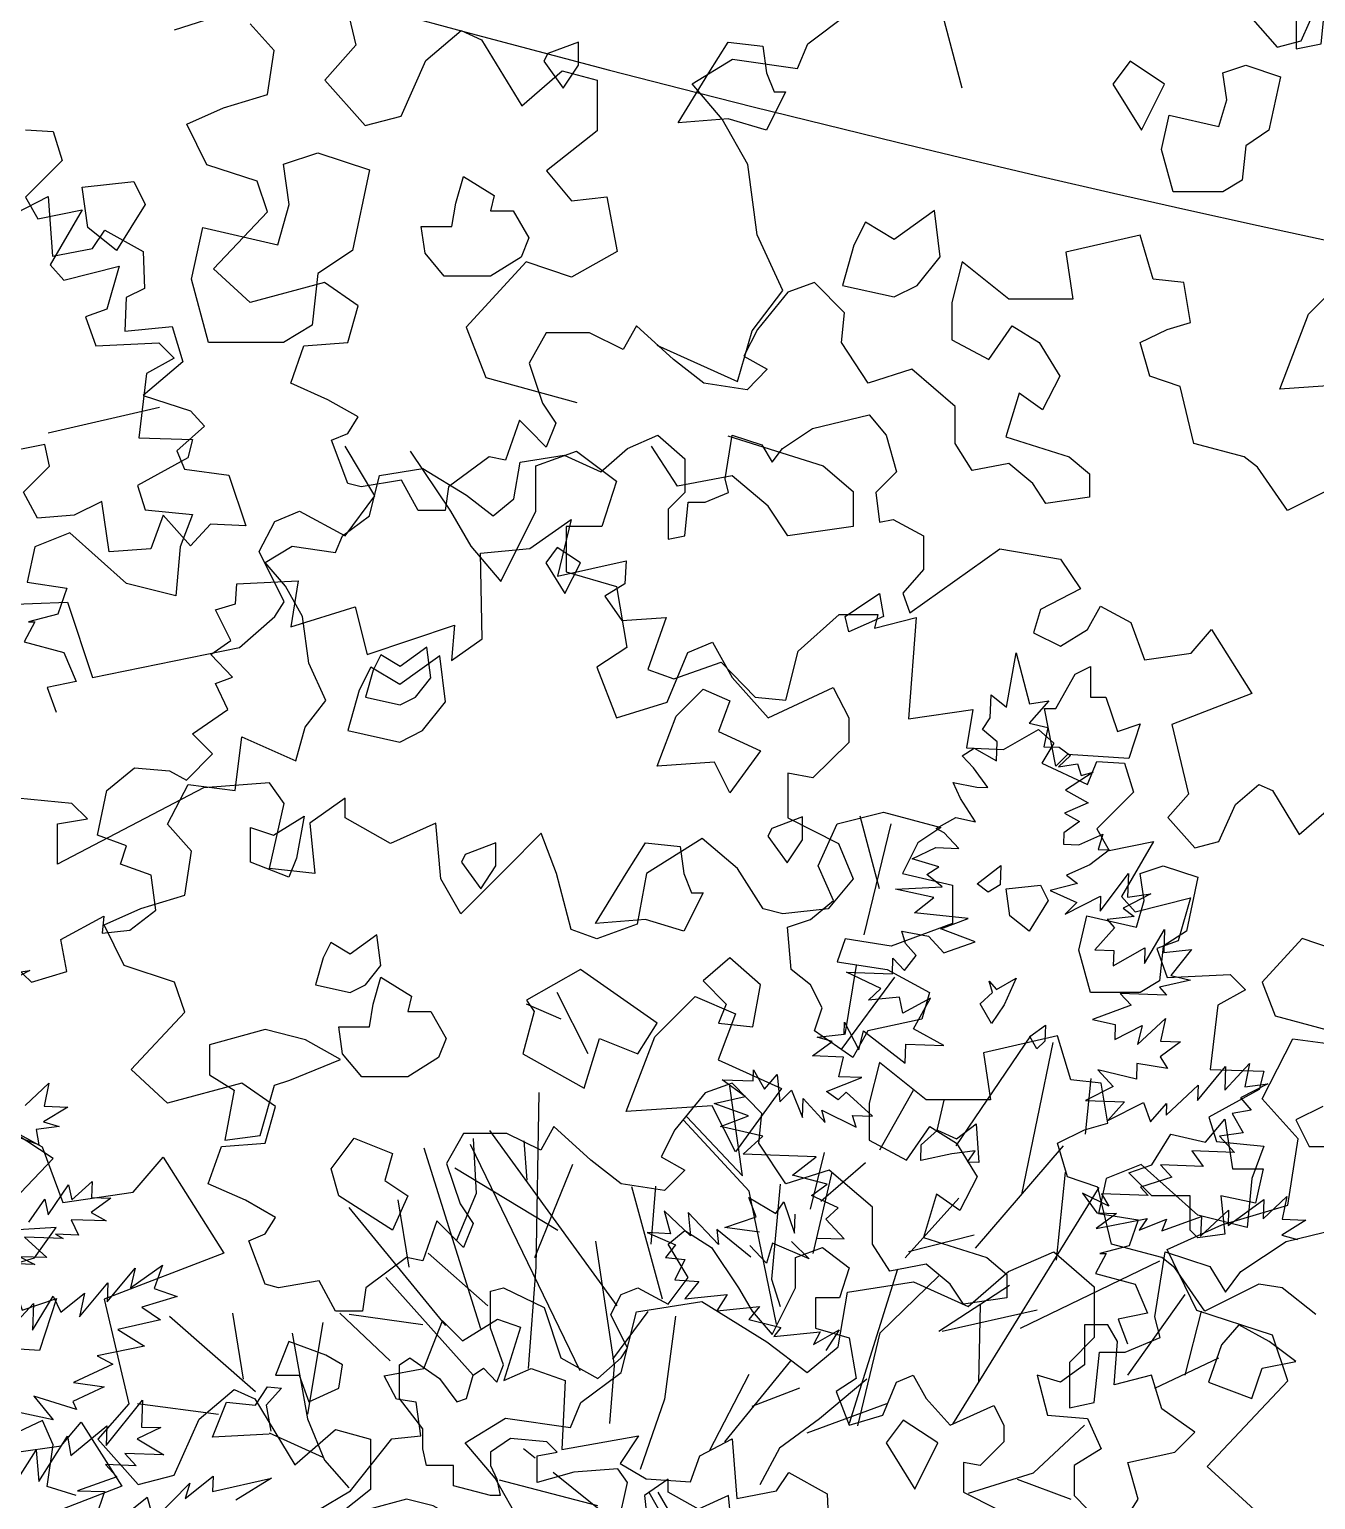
# Model space of a CAD drawing. Header units: inches. Extents: x -11 to 128, y 7 to 56.
# Drawn here: x 63.0562 to 63.4535, y 22.5156 to 22.9699 of the extents above; entities that cross this region are included whole.
import ezdxf

# ---------------------------------------------------------------- set-up
doc = ezdxf.new("R2010")
doc.units = ezdxf.units.IN
doc.header["$MEASUREMENT"] = 0
doc.layers.add('CAY', color=94, linetype='Continuous')
doc.layers.add('CAY-3', color=61, linetype='Continuous')
picture_1 = doc.add_image_def('image1.jpg', size_in_pixel=(1680, 1093))

# ---------------------------------------------------------------- blocks, each defined once
blk = doc.blocks.new('A$C76451831')
at = {"layer": 'CAY'}
for p, q in [((2471.8, 2031.9), (2478.5, 2069.3)), ((2478.5, 2069.3), (2487.7, 2034.1)), ((2460.6, 2024.6), (2461.2, 2040.4)), ((2461.2, 2040.4), (2471.8, 2031.9)), ((2500.9, 2036.3), (2487.3, 2020.9)), ((2487.7, 2034.1), (2500.9, 2036.3)), ((2455.4, 2016.6), (2460.6, 2024.6)), ((2465.5, 2008.1), (2455.4, 2016.6)), ((2487.3, 2020.9), (2500.3, 2017.8)), ((2500.3, 2017.8), (2497.6, 2004.7)), ((2465, 1995), (2465.5, 2008.1)), ((2497.6, 2004.7), (2508, 2004.3)), ((2508, 2004.3), (2515.9, 1998.6)), ((2441.2, 1998.5), (2449.5, 2003.7)), ((2449, 1990.1), (2441.2, 1998.5)), ((2449.5, 2003.7), (2465, 1995)), ((2515.9, 1998.6), (2507.5, 1990.8)), ((2459, 1976.6), (2449, 1990.1)), ((2507.5, 1990.8), (2520.7, 1993)), ((2531.4, 1987.2), (2512.4, 1974.7)), ((2520.7, 1993), (2523.1, 1984.8)), ((2523.1, 1984.8), (2531.4, 1987.2)), ((2435.1, 1980.1), (2451.3, 1976.8)), ((2440.1, 1969.1), (2435.1, 1980.1)), ((2451.3, 1976.8), (2459, 1976.6)), ((2512.4, 1974.7), (2527.9, 1966)), ((2450.4, 1952.9), (2440.1, 1969.1)), ((2527.9, 1966), (2511.8, 1958.9)), ((2423.5, 1948.4), (2437, 1956)), ((2437, 1956), (2450.4, 1952.9)), ((2511.8, 1958.9), (2522, 1953.1)), ((2428.9, 1945.4), (2423.5, 1948.4)), ((2438.9, 1934.7), (2428.9, 1945.4)), ((2511.3, 1945.3), (2511.1, 1937.6)), ((2522, 1953.1), (2511.3, 1945.3)), ((2521.5, 1937.2), (2538.1, 1944.4)), ((2538.1, 1944.4), (2535, 1934)), ((2407, 1927.6), (2423.1, 1935.2)), ((2423.1, 1935.2), (2438.9, 1934.7)), ((2511.1, 1937.6), (2521.5, 1937.2)), ((2542.7, 1933.8), (2529.2, 1923.4)), ((2535, 1934), (2542.7, 1933.8)), ((2425.3, 1922), (2407, 1927.6)), ((2529.2, 1923.4), (2513.1, 1916.2)), ((2417, 1916.8), (2425.3, 1922)), ((2427.6, 1908.3), (2417, 1916.8)), ((2513.1, 1916.2), (2520.6, 1910.5)), ((2536.2, 1891.4), (2555.7, 1917.4)), ((2555.7, 1917.4), (2555.1, 1901.1)), ((2395.4, 1906.7), (2427.6, 1908.3)), ((2421.9, 1900.8), (2395.4, 1906.7)), ((2520.6, 1910.5), (2501.8, 1905.7)), ((2501.8, 1905.7), (2520.1, 1897.4)), ((2571.1, 1903.3), (2552.1, 1893.5)), ((2555.1, 1901.1), (2571.1, 1903.3)), ((2408.4, 1890.4), (2421.9, 1900.8)), ((2512.1, 1889.5), (2536.6, 1901.8)), ((2520.1, 1897.4), (2512.1, 1889.5)), ((2536.6, 1901.8), (2536.2, 1891.4)), ((2552.1, 1893.5), (2559.6, 1887.8)), ((2445.4, 1886.4), (2408.4, 1890.4)), ((2426.6, 1879.3), (2445.4, 1886.4)), ((2559.6, 1887.8), (2541, 1885.8)), ((2541, 1885.8), (2546.2, 1880.1)), ((2402.2, 1869.3), (2399.8, 1877.6)), ((2399.8, 1877.6), (2418.2, 1874.2)), ((2418.2, 1874.2), (2428.7, 1862.9)), ((2450.3, 1870.4), (2426.6, 1879.3)), ((2546.2, 1880.1), (2532.6, 1864.8)), ((2566.7, 1855.4), (2580.6, 1878.9)), ((2580.6, 1878.9), (2580.1, 1863.1)), ((2409.6, 1860.9), (2402.2, 1869.3)), ((2428.7, 1862.9), (2450.3, 1870.4)), ((2532.6, 1864.8), (2545.7, 1864.3)), ((2545.3, 1853.9), (2567, 1866.3)), ((2545.7, 1864.3), (2545.3, 1853.9)), ((2567, 1866.3), (2566.7, 1855.4)), ((2580.1, 1863.1), (2599.2, 1865.2)), ((2599.2, 1865.2), (2585, 1847.1)), ((2393.3, 1848.3), (2393.7, 1859.2)), ((2393.7, 1859.2), (2401.6, 1850.7)), ((2401.6, 1850.7), (2409.6, 1860.9)), ((2361.6, 1849.4), (2393.3, 1848.3)), ((2385.3, 1838.2), (2361.6, 1849.4)), ((2598.4, 1843.9), (2577, 1839.2)), ((2585, 1847.1), (2598.4, 1843.9)), ((2376.8, 1830.3), (2385.3, 1838.2)), ((2398.2, 1832.3), (2376.8, 1830.3)), ((2400.5, 1821.3), (2398.2, 1832.3)), ((2581.8, 1833.6), (2550.1, 1834.7)), ((2550.1, 1834.7), (2557.5, 1826.7)), ((2577, 1839.2), (2581.8, 1833.6)), ((2419.5, 1831.5), (2400.5, 1821.3)), ((2407.9, 1810.6), (2419.5, 1831.5)), ((2557.5, 1826.7), (2530.9, 1816.8)), ((2360.1, 1806.9), (2360.4, 1815)), ((2360.4, 1815), (2370.2, 1796.1)), ((2530.9, 1816.8), (2546.6, 1813.5)), ((2546.6, 1813.5), (2546.3, 1803.1)), ((2546.3, 1803.1), (2565.2, 1812.8)), ((2562, 1799.8), (2581.2, 1817.7)), ((2565.2, 1812.8), (2562, 1799.8)), ((2581.2, 1817.7), (2577.9, 1802)), ((2338.3, 1791.8), (2351.8, 1801.7)), ((2341.5, 1804.8), (2360.1, 1806.9)), ((2351.8, 1801.7), (2341.5, 1804.8)), ((2370.2, 1796.1), (2373.4, 1809.1)), ((2373.4, 1809.1), (2402, 1786.8)), ((2428.8, 1799), (2407.9, 1810.6)), ((2591.5, 1801.5), (2577.6, 1791.1)), ((2577.9, 1802), (2591.5, 1801.5)), ((2359.6, 1791), (2338.3, 1791.8)), ((2402, 1786.8), (2402.5, 1799.9)), ((2402.5, 1799.9), (2428.8, 1799)), ((2297.4, 1774.6), (2297.7, 1782.3)), ((2297.7, 1782.3), (2305.3, 1768.9)), ((2356.4, 1777.5), (2359.6, 1791)), ((2561.2, 1775.8), (2534.7, 1782.2)), ((2534.7, 1782.2), (2545.1, 1770.9)), ((2561.5, 1786.7), (2561.2, 1775.8)), ((2582.7, 1783.2), (2561.5, 1786.7)), ((2577.6, 1791.1), (2582.7, 1783.2)), ((2603.3, 1761.2), (2622.6, 1784.5)), ((2622.1, 1768.2), (2639, 1786.7)), ((2622.6, 1784.5), (2622.1, 1768.2)), ((2639, 1786.7), (2635.8, 1770.5)), ((2292, 1763.9), (2276.1, 1775.3)), ((2276.1, 1775.3), (2297.4, 1774.6)), ((2305.3, 1768.9), (2313.9, 1779)), ((2313.9, 1779), (2315.9, 1760.3)), ((2347.9, 1767.4), (2372.2, 1777)), ((2372.2, 1777), (2356.4, 1777.5)), ((2581.6, 1751.1), (2603.6, 1771.6)), ((2603.6, 1771.6), (2603.3, 1761.2)), ((2651.7, 1772.6), (2632.8, 1762.9)), ((2635.8, 1770.5), (2651.7, 1772.6)), ((2270.6, 1759.2), (2292, 1763.9)), ((2315.9, 1760.3), (2323.9, 1768.2)), ((2323.9, 1768.2), (2331.4, 1749.4)), ((2331.4, 1749.4), (2331.9, 1762.5)), ((2331.9, 1762.5), (2347.1, 1746.1)), ((2355.9, 1761.7), (2347.9, 1767.4)), ((2361.5, 1766.9), (2355.9, 1761.7)), ((2379.5, 1750.4), (2361.5, 1766.9)), ((2545.1, 1770.9), (2526.2, 1761.2)), ((2526.2, 1761.2), (2552.9, 1760.2)), ((2632.8, 1762.9), (2640.2, 1754.5)), ((2294.3, 1750.7), (2270.6, 1759.2)), ((2347.1, 1746.1), (2344.7, 1754.4)), ((2344.7, 1754.4), (2368.3, 1742.7)), ((2365.9, 1750.9), (2379.5, 1750.4)), ((2368.3, 1742.7), (2365.9, 1750.9)), ((2552.9, 1760.2), (2541.6, 1747.5)), ((2541.6, 1747.5), (2566, 1759.8)), ((2566, 1759.8), (2571, 1746.5)), ((2571, 1746.5), (2581.9, 1759.2)), ((2581.9, 1759.2), (2581.6, 1751.1)), ((2640.2, 1754.5), (2627, 1752.2)), ((2627, 1752.2), (2634.6, 1738.8)), ((1777.1, 1746.4), (1808.3, 1729.3)), ((2275, 1743.2), (2294.3, 1750.7)), ((2304.2, 1736.7), (2275, 1743.2)), ((2290.6, 1724.1), (2304.2, 1736.7)), ((2634.6, 1738.8), (2618.3, 1736.6)), ((2618.3, 1736.6), (2628.7, 1725.4)), ((1808.3, 1729.3), (1822.5, 1690.9)), ((1870.8, 1698), (1891.4, 1722.2)), ((1891.4, 1722.2), (1933.3, 1656.1)), ((2340.9, 1722.3), (2290.6, 1724.1)), ((2324.6, 1709.7), (2340.9, 1722.3)), ((2628.7, 1725.4), (2599.3, 1726.4)), ((2599.3, 1726.4), (2607.1, 1715.7)), ((2577.7, 1716.8), (2585.5, 1708.3)), ((2607.1, 1715.7), (2577.7, 1716.8)), ((2348.4, 1703.5), (2324.6, 1709.7)), ((2337.7, 1695.7), (2348.4, 1703.5)), ((2585.5, 1708.3), (2564, 1701.4)), ((2564, 1701.4), (2569.2, 1695.7)), ((1822.5, 1690.9), (1870.8, 1698)), ((2294.6, 1694.5), (2313.2, 1683.4)), ((2299.6, 1681.1), (2294.6, 1694.5)), ((2313.2, 1683.4), (2318.5, 1691.4)), ((2318.5, 1691.4), (2325.9, 1669.8)), ((2356, 1687.3), (2337.7, 1695.7)), ((2524, 1697.3), (2533.9, 1683.8)), ((2542.3, 1688.5), (2524, 1697.3)), ((2569.2, 1695.7), (2537.1, 1696.9)), ((2537.1, 1696.9), (2542.3, 1688.5)), ((2624.3, 1675.2), (2648.9, 1693)), ((2648.4, 1679.8), (2664.8, 1695.1)), ((2648.9, 1693), (2648.4, 1679.8)), ((2664.8, 1695.1), (2661.6, 1679.4)), ((2236.3, 1685.2), (2240.6, 1669.3)), ((2254.4, 1667.9), (2236.3, 1685.2)), ((2252.8, 1684.1), (2254.4, 1667.9)), ((2273.6, 1662), (2252.8, 1684.1)), ((2278, 1673.7), (2299.6, 1681.1)), ((2325.9, 1669.8), (2326.4, 1682.9)), ((2347.5, 1679.5), (2356, 1687.3)), ((2547.5, 1683.4), (2533.6, 1673)), ((2533.9, 1683.8), (2547.5, 1683.4)), ((2578.8, 1671.4), (2605.9, 1681.3)), ((2605.4, 1667.7), (2624.6, 1685.6)), ((2605.9, 1681.3), (2605.4, 1667.7)), ((2624.6, 1685.6), (2624.3, 1675.2)), ((2224.6, 1670.4), (2244.1, 1661.9)), ((2240.6, 1669.3), (2224.6, 1670.4)), ((2272.6, 1672.4), (2273.6, 1662)), ((2295.9, 1653.3), (2272.6, 1672.4)), ((2301.9, 1670.6), (2278, 1673.7)), ((2360.2, 1665.9), (2347.5, 1679.5)), ((2533.6, 1673), (2568.7, 1679.9)), ((2568.7, 1679.9), (2563, 1671.9)), ((2563, 1671.9), (2581.8, 1679.4)), ((2581.8, 1679.4), (2578.8, 1671.4)), ((2677.9, 1678.8), (2661.2, 1668.5)), ((2661.6, 1679.4), (2677.9, 1678.8)), ((2664.3, 1664.1), (2722.6, 1678.3)), ((2244.1, 1661.9), (2237.2, 1653)), ((2306.7, 1649.3), (2295.1, 1661.4)), ((2310.8, 1662.9), (2306.7, 1649.3)), ((2336, 1652.2), (2310.8, 1662.9)), ((2323.9, 1664.2), (2336, 1652.2)), ((2341.7, 1666.5), (2360.2, 1665.9)), ((2633, 1643.5), (2664.3, 1664.1)), ((2661.2, 1668.5), (2672, 1665.4)), ((1933.3, 1656.1), (1850.8, 1624.3)), ((2237.2, 1653), (2250.5, 1651.6)), ((2250.5, 1651.6), (2243.7, 1637.7)), ((2473.2, 1643.5), (2504.5, 1657)), ((2504.5, 1657), (2532.2, 1632.9)), ((2574, 1612.2), (2581.1, 1657)), ((2581.1, 1657), (2611.8, 1647)), ((2445.5, 1619.3), (2473.2, 1643.5)), ((2611.8, 1647), (2622.4, 1629.3)), ((2622.4, 1629.3), (2633, 1643.5)), ((2243.7, 1637.7), (2260.2, 1636.6)), ((2260.2, 1636.6), (2250.4, 1624.7)), ((2355.9, 1591.6), (2362.4, 1629.3)), ((2362.4, 1629.3), (2407.8, 1636.4)), ((2407.8, 1636.4), (2445.5, 1619.3)), ((2532.2, 1632.9), (2532.2, 1598.1)), ((1850.8, 1624.3), (1867.9, 1552.3)), ((2217.3, 1615.8), (2262.1, 1622.8)), ((2250.4, 1624.7), (2279.7, 1627.6)), ((2262.1, 1622.8), (2306.9, 1595.1)), ((2279.7, 1627.6), (2272.6, 1616.4)), ((2272.6, 1616.4), (2301.9, 1619.3)), ((2301.9, 1619.3), (2294.6, 1610.4)), ((2206.7, 1573.9), (2217.3, 1615.8)), ((2294.6, 1610.4), (2316.5, 1604.8)), ((2577.6, 1598.1), (2574, 1612.2)), ((2316.5, 1604.8), (2311.6, 1598.8)), ((2311.6, 1598.8), (2343.6, 1601.9)), ((2339, 1593.3), (2356.7, 1603.2)), ((2343.6, 1601.9), (2339, 1593.3)), ((2356.7, 1603.2), (2347.6, 1589.1)), ((2306.9, 1595.1), (2334.7, 1573.9)), ((2334.7, 1573.9), (2355.9, 1591.6)), ((2532.2, 1598.1), (2515.1, 1580.9)), ((2553.4, 1588), (2577.6, 1598.1)), ((2515.1, 1580.9), (2515.1, 1549.7)), ((2532.2, 1553.2), (2535.7, 1588)), ((2535.7, 1588), (2553.4, 1588)), ((2179, 1553.2), (2206.7, 1573.9)), ((1916.2, 1541.7), (1940.4, 1562.3)), ((1940.4, 1562.3), (1954.5, 1555.8)), ((1867.9, 1552.3), (1846.6, 1528.1)), ((1954.5, 1555.8), (1982.2, 1510.4)), ((2171.9, 1536.1), (2179, 1553.2)), ((2515.1, 1549.7), (2532.2, 1553.2)), ((1899.1, 1503.3), (1916.2, 1541.7)), ((2099.4, 1525.5), (2127.1, 1542.6)), ((2127.1, 1542.6), (2171.9, 1536.1)), ((1846.6, 1528.1), (1874.3, 1496.9)), ((1982.2, 1510.4), (2010, 1534.6)), ((2010, 1534.6), (2034.1, 1528.1)), ((2034.1, 1528.1), (2034.1, 1493.3)), ((2120, 1501.3), (2099.4, 1525.5)), ((1874.3, 1496.9), (1899.1, 1503.3)), ((2137.7, 1470.1), (2120, 1501.3)), ((2034.1, 1493.3), (1999.3, 1465.6)), ((2144.2, 1421.7), (2137.7, 1470.1)), ((1999.3, 1465.6), (2016.4, 1445)), ((2016.4, 1445), (2040.6, 1447.9)), ((2040.6, 1447.9), (2047.7, 1410.1)), ((2161.9, 1383.3), (2144.2, 1421.7)), ((2047.7, 1410.1), (2016.4, 1392.5)), ((1985.2, 1403.1), (1943.9, 1358.2)), ((2016.4, 1392.5), (1985.2, 1403.1)), ((2140.7, 1355.6), (2161.9, 1383.3)), ((1943.9, 1358.2), (1957.5, 1323.4)), ((2130.6, 1320.8), (2140.7, 1355.6)), ((2075.2, 1345.6), (2130.6, 1320.8)), ((1957.5, 1323.4), (2020, 1306.3)), ((1732.8, 1302.8), (1656.2, 1285.1)), ((5192.6, 1187), (5205.3, 1219.7)), ((5205.3, 1219.7), (5219, 1206)), ((5219, 1206), (5243.2, 1220.8)), ((5243.2, 1220.8), (5259.1, 1215.5)), ((5259.1, 1215.5), (5247.5, 1178.6)), ((5165.2, 1181.8), (5192.6, 1187)), ((5247.5, 1178.6), (5266.4, 1187)), ((5266.4, 1187), (5289.7, 1178.6)), ((5173.6, 1165.9), (5165.2, 1181.8)), ((5289.7, 1178.6), (5287.5, 1131.1)), ((5187.3, 1163.8), (5173.6, 1165.9)), ((5190.5, 1140.6), (5187.3, 1163.8)), ((4942.9, 1133.8), (4956.7, 1149.9)), ((4956.7, 1149.9), (4984.6, 1105.9)), ((4910.7, 1129.1), (4942.9, 1133.8)), ((5142, 1102.7), (5170.5, 1138.5)), ((5170.5, 1138.5), (5190.5, 1140.6)), ((5287.5, 1131.1), (5340.3, 1140.6)), ((5340.3, 1140.6), (5327.6, 1121.6)), ((5382.5, 1126.9), (5404.6, 1138.5)), ((5404.6, 1138.5), (5407.8, 1097.4)), ((5376.1, 1109), (5382.5, 1126.9)), ((5327.6, 1121.6), (5345.5, 1111.1)), ((5435.2, 1102.7), (5443.6, 1115.3)), ((5443.6, 1115.3), (5470, 1100.6)), ((4984.6, 1105.9), (4929.6, 1084.7)), ((5345.5, 1111.1), (5376.1, 1109)), ((5118.8, 1089), (5142, 1102.7)), ((5407.8, 1097.4), (5435.2, 1102.7)), ((5470, 1100.6), (5471.1, 1075.2)), ((2228.3, 971.5), (2215.1, 1021.6)), ((2217.8, 939.8), (2236.3, 1016.3)), ((6056.8, 945.8), (6035.2, 938.9)), ((2204.6, 871.1), (2212.5, 918.7)), ((2201.9, 860.6), (2238.9, 910.7)), ((2009.3, 881.7), (1985.5, 892.2)), ((2027.8, 857.9), (2006.6, 900.2)), ((2281, 794.5), (2332.5, 870.4)), ((2326.2, 761), (2347.8, 865.6)), ((2491.6, 827), (2512.8, 868.3)), ((2512.8, 868.3), (2561.2, 861.8)), ((2370.1, 802.5), (2374.1, 840.9)), ((2134, 774), (2125.3, 835.7)), ((2228.6, 791.9), (2251.7, 832.8)), ((2268, 805.1), (2272.9, 825.9)), ((2516.4, 799.3), (2491.6, 827)), ((2138.7, 763.4), (2093.5, 812.2)), ((2095.8, 814.5), (2134, 774)), ((2047.7, 684.5), (1960.2, 805.1)), ((2022.3, 639.8), (1946.8, 795.6)), ((1985.8, 770.9), (1983.8, 797.9)), ((2294.3, 724.1), (2354.9, 794.5)), ((2509.3, 753.8), (2516.4, 799.3)), ((2007, 736.3), (1936.2, 779.1)), ((2182.7, 720.5), (2195.7, 776.4)), ((2350.1, 715.8), (2356.4, 776.4)), ((2079.1, 689), (2057.9, 766.3)), ((2071.1, 726.8), (2074.5, 766.9)), ((2157.5, 671.8), (2138.7, 763.4)), ((2159.9, 768.1), (2154, 702.8)), ((2278.7, 602.9), (2379.6, 765.8)), ((2463.9, 740.3), (2509.3, 753.8)), ((2426.2, 723.2), (2463.9, 740.3)), ((1958.8, 684.4), (1917.8, 720.8)), ((2446.8, 681.3), (2426.2, 723.2)), ((2207.6, 603.7), (2240.9, 709.9)), ((2325.4, 669), (2421.3, 715.4)), ((1948.8, 636.8), (1888.7, 704)), ((2154, 702.8), (2159.9, 684)), ((2228.7, 665.9), (2269.2, 705.2)), ((2399.3, 636.8), (2438.6, 692.2)), ((1914.2, 671.4), (1863.5, 678.5)), ((2296.7, 631.7), (2297.9, 685.1)), ((2438.6, 636.8), (2450, 680.8)), ((2498.7, 664.2), (2446.8, 681.3)), ((2213.4, 601.8), (2228.7, 665.9)), ((2509.3, 632.9), (2498.7, 664.2)), ((2417.8, 627.7), (2461.8, 648.6)), ((2334.4, 569.5), (2369.4, 602.2)), ((1991.5, 579.5), (1983.4, 586)), ((2041.2, 539.6), (2003.7, 569.7)), ((2289.6, 555.4), (2334.4, 569.5)), ((2034.5, 546.7), (1966.9, 564.4)), ((2323, 565.2), (2360, 551.4)), ((2147.3, 419.7), (2069.9, 556)), ((2075.8, 556.2), (2104.1, 507.8))]:
    blk.add_line(p, q, dxfattribs=at)
for points in [[(4918.4, 2039.5), (4937.4, 2038.4), (4943.7, 2018.4), (4918.4, 1993.1), (4926.9, 1978.3), (4957.4, 1984.6), (4935.3, 1946.7), (4944.8, 1936.1), (4982.8, 1945.6), (4974.3, 1916.1), (4959.6, 1910.8), (4966.9, 1890.8), (5010.2, 1892.9), (5020.7, 1882.3), (5001.7, 1871.8), (4996.5, 1827.5), (5033.4, 1826.4), (5030.2, 1813.8), (4995.4, 1794.8), (5000.7, 1777.9), (5033.4, 1774.7), (5024.9, 1752.6), (5021.8, 1718.9), (4988, 1727.3), (4949, 1762.1), (4924.8, 1752.6), (4919.5, 1728.3), (4946.9, 1724.1), (4940.6, 1706.2), (4920.5, 1700.9), (4924.8, 1700.9), (4917.4, 1687.2), (4944.8, 1679.8), (4953.2, 1659.8), (4933.2, 1655.6), (4939.5, 1638.7)], [(2492.6, 1796.8), (2487.9, 1805.1), (2498.6, 1812.9), (2498.2, 1802), (2492.6, 1796.8)], [(4953.2, 1099.5), (4933.2, 1105.8), (4937.4, 1134.3), (4930, 1151.2), (4896.3, 1135.4)], [(4910, 1258.8), (4924.7, 1263), (4939.5, 1284.1), (4905.7, 1282)], [(4901.5, 1293.6), (4937.4, 1331.5), (4910, 1349.5)], [(4899.4, 1475), (4922.6, 1452.8), (4946.9, 1460.2), (4942.7, 1482.3), (4972.2, 1498.2), (4971.1, 1486.6), (4990.1, 1488.7), (5008, 1502.4), (5004.9, 1526.6), (4983.8, 1534), (4988, 1546.7), (4968, 1554.1), (4974.3, 1584.7), (4993.3, 1600.5), (5017.5, 1598.4), (5029.1, 1592), (5047.1, 1610), (5033.4, 1623.7), (5057.6, 1640.6), (5049.2, 1658.5), (5060.8, 1662.7), (5046, 1678.5), (5059.7, 1688), (5049.2, 1709.1), (5062.9, 1713.3), (5063.9, 1727), (5106.1, 1729.1), (5100.9, 1697.5), (5145.2, 1711.2), (5153.6, 1678.5), (5213.7, 1698.6), (5211.6, 1674.3), (5232.7, 1689.1), (5231.6, 1748.1), (5265.4, 1751.3), (5293.9, 1771.3), (5284.4, 1732.3), (5331.8, 1742.9), (5330.8, 1727), (5317.1, 1718.6), (5328.7, 1701.7), (5359.3, 1703.8), (5346.6, 1668), (5364.5, 1661.6), (5397.2, 1673.2), (5420.4, 1649), (5441.5, 1646.9), (5450, 1680.6), (5478.4, 1705.9), (5504.8, 1705.9), (5502.7, 1696.5), (5531.2, 1703.8), (5525.9, 1634.2), (5570.2, 1640.6), (5566, 1614.2), (5591.3, 1613.1), (5615.5, 1626.8), (5626.1, 1617.3), (5617.7, 1603.6), (5649.3, 1588.9), (5655.6, 1604.7), (5674.6, 1603.6), (5680.9, 1583.6), (5655.6, 1558.3), (5664.1, 1543.5), (5694.7, 1549.8), (5672.5, 1511.9), (5682, 1501.3), (5720, 1510.8), (5711.5, 1481.3), (5696.8, 1476), (5704.1, 1456), (5747.4, 1458.1), (5757.9, 1447.5), (5738.9, 1437), (5733.7, 1392.7), (5770.6, 1391.6), (5767.4, 1379), (5732.6, 1360), (5737.9, 1343.1), (5770.6, 1340), (5762.2, 1317.8), (5759, 1284.1), (5725.2, 1292.5), (5686.2, 1327.3), (5662, 1317.8), (5656.7, 1293.6), (5684.1, 1289.3), (5677.8, 1271.4), (5657.7, 1266.1), (5662, 1266.1), (5654.6, 1252.4), (5682, 1245), (5690.4, 1225), (5670.4, 1220.8), (5676.7, 1203.9)], [(5271.7, 1376.9), (5269.6, 1256.6), (5264.3, 1187)], [(5192.6, 1338.9), (5231.6, 1214.5)], [(5226.4, 1345.2), (5228.5, 1307.3), (5214.8, 1274.6)], [(5294.9, 1327.3), (5268.6, 1263)], [(5467.9, 1335.7), (5458.4, 1296.7)], [(5496.4, 1328.4), (5465.8, 1302)], [(2540, 930.1), (2519.2, 937.2), (2491.7, 907.3), (2500.7, 884.1), (2542.4, 872.7)], [(2533.3, 821.6), (2514.8, 812.5), (2523.9, 794.1), (2549.4, 794.1)], [(2528.6, 678.5), (2505.4, 696.9), (2489.3, 699.3), (2452.3, 680.8), (2431.5, 710.7), (2422.5, 717.8), (2387.9, 726.8), (2378.5, 766.1), (2357.6, 773.2), (2350.9, 796.4), (2369.4, 805.5), (2385.5, 810.2), (2380.8, 837.7), (2360, 840.1), (2350.9, 870.4), (2299.8, 858.6), (2304.6, 826.3), (2260.5, 826.3), (2228.3, 851.9), (2221.2, 824), (2221.2, 798.4), (2246.8, 784.6), (2262.9, 807.8), (2281.4, 796.4), (2295.5, 773.2), (2283.7, 750), (2267.6, 761.4), (2258.6, 731.5), (2302.2, 717.8), (2316, 706), (2316, 689.9), (2286.1, 685.5), (2277, 699.3), (2260.5, 713.1), (2235.4, 708.3), (2223.6, 726.8), (2223.6, 752.4), (2193.7, 777.9), (2163.8, 768.5), (2145.4, 796.4), (2147.3, 816.9), (2126.9, 837.7), (2108.4, 831), (2087.6, 805.5), (2078.1, 787), (2094.3, 777.9), (2080.5, 763.8), (2050.6, 768.5), (2029.8, 784.6), (2004.2, 807.8), (1995.2, 791.7), (1972, 803.1), (1942.1, 803.1), (1930.3, 782.3), (1939.8, 754.7), (1948.8, 741), (1942.1, 724.5), (1930.3, 736.3), (1923.7, 742.9), (1914.2, 715.4), (1902.8, 717.8), (1874.9, 696.9), (1872.6, 680.8), (1854.1, 680.8), (1842.7, 701.7), (1814.8, 696.9), (1805.7, 699.3), (1794.3, 729.2), (1805.7, 733.9), (1812.8, 745.3), (1792, 757.1), (1766.4, 768.5), (1775.5, 794.1), (1805.7, 796.4), (1812.8, 821.6), (1789.6, 837.7), (1738.5, 824), (1713.4, 847.2), (1750.3, 886.5), (1743.2, 907.3), (1708.6, 918.7), (1694.9, 946.6), (1720, 958), (1750.3, 967.1), (1755, 997.4), (1738.5, 1015.9), (1752.7, 1043.4), (1784.9, 1039.1), (1789.6, 1076), (1826.6, 1059.5), (1833.2, 1082.7), (1847.4, 1101.2), (1835.6, 1126.7), (1831.3, 1159), (1819.5, 1179.8), (1805.7, 1196), (1824.2, 1207.4), (1854.1, 1203), (1858.8, 1214.4), (1877.3, 1228.2), (1884.3, 1256.1), (1914.2, 1260.8), (1944.1, 1242.4), (1962.6, 1228.2), (1976.7, 1240), (1981, 1265.2), (2011.3, 1269.9), (2036.5, 1258.5), (2054.9, 1274.6), (2075.8, 1283.7), (2094.3, 1267.5), (2094.3, 1244.3), (2082.9, 1232.9), (2082.9, 1212.1), (2094.3, 1214.4), (2096.6, 1237.6), (2108.4, 1237.6), (2124.5, 1244.3), (2122.2, 1253.8), (2126.9, 1283.7), (2147.3, 1277), (2154.4, 1265.2), (2161.5, 1274.6), (2182.3, 1288.4), (2221.2, 1297.8), (2233, 1283.7), (2240.1, 1258.5), (2225.9, 1244.3), (2228.3, 1223.9), (2237.7, 1225.8), (2258.6, 1214.4), (2258.6, 1191.2), (2244.4, 1175.1), (2249.1, 1161.4), (2311.2, 1205.4), (2352.9, 1198.3), (2366.7, 1177.9), (2339.1, 1163.7), (2334.4, 1147.6), (2352.9, 1138.5), (2371.4, 1149.9), (2380.4, 1166.1), (2401.2, 1154.7), (2410.7, 1129.1), (2442.9, 1133.8), (2456.7, 1149.9), (2484.6, 1105.9), (2429.6, 1084.7), (2441, 1036.7), (2426.8, 1020.6), (2445.3, 999.7), (2461.8, 1004.1), (2473.2, 1029.6), (2489.3, 1043.4), (2498.7, 1039.1), (2517.2, 1008.8), (2535.7, 1024.9)], [(5140.9, 1297.8), (5207.4, 1216.6)], [(5174.7, 1303.1), (5182.1, 1256.6)], [(5560.7, 1304.1), (5523.8, 1263)], [(5571.3, 1278.8), (5525.9, 1267.2)], [(5310.7, 1274.6), (5323.4, 1189.1), (5320.2, 1149.1)], [(5595.5, 1244), (5547, 1212.3)], [(5060.8, 1225), (5068.2, 1179.7)], [(5134.6, 1225), (5169.4, 1192.3)], [(5346.6, 1226.1), (5322.3, 1193.4)], [(5614.5, 1227.1), (5549.1, 1212.3)], [(5017.5, 1222.9), (5076.6, 1171.2)], [(5123, 1218.7), (5112.5, 1155.4)], [(5365.6, 1222.9), (5358.2, 1165.9), (5341.3, 1117.4)], [(1627.7, 913), (1643.6, 915.2), (1624.7, 905.4)], [(1640.4, 822.3), (1656.8, 837.6), (1653.5, 821.9), (1669.8, 821.3), (1653.1, 811), (1663.9, 807.9), (1648, 805.8), (1649.9, 795.3), (1626.6, 803.8)], [(1643, 742), (1654, 757.9), (1656.3, 747), (1670.2, 767.8), (1672.6, 757.3), (1686.6, 770), (1686.2, 759.1), (1699.3, 758.6), (1685.9, 748.7), (1696.1, 742.9), (1672.1, 743.7), (1677.2, 733.1), (1661.3, 733.7), (1666.6, 730.8), (1639.9, 731.7), (1655.3, 717.6), (1636.8, 718.2), (1647, 712.9), (1615.3, 714)], [(1629.6, 668.1), (1646.1, 686.1), (1645.4, 667.6), (1659.8, 691.1), (1664.9, 680), (1681.2, 693.1), (1677.9, 676.9), (1697.3, 700.2), (1696.8, 687.1), (1716.2, 710.4), (1713, 696.9), (1734.9, 712.5), (1729.3, 696.4), (1745, 690.8), (1720.7, 683.5), (1733.6, 674.9), (1704.3, 668.2), (1722.5, 656.7), (1690.1, 650.1), (1700.8, 644.3), (1673.6, 631.7), (1694.8, 628.7), (1673.2, 618.6), (1675.7, 613), (1646.5, 622.2), (1659.6, 605.9), (1633, 611.8)], [(1631.2, 558.8), (1648, 585), (1649.9, 563.6), (1669.6, 594.7), (1671.9, 581.4), (1696.6, 601.9), (1696.1, 588.3), (1721.2, 619.6), (1720.6, 601), (1733.7, 600.6), (1717.6, 593), (1735.8, 581.9), (1709.1, 582.8), (1716.9, 574.4), (1695.7, 575.2), (1703.5, 566.7), (1676.5, 557.2), (1695, 556.6), (1688.9, 538.2)], [(1702.4, 535), (1724.3, 552.8), (1728.8, 536.8), (1753.7, 562.3), (1750.6, 551.9), (1769.7, 567.1), (1769.3, 556.7), (1810, 565.7), (1785.4, 550.7)], [(5101.9, 1211.3), (5112.5, 1152.2), (5124.1, 1123.8), (5140.9, 1104.8)], [(5444.7, 1192.3), (5399.3, 1136.4)], [(5086.1, 1141.7), (5047.1, 1139.6), (5056.6, 1163.8), (5076.6, 1161.7), (5085, 1174.4), (5094.5, 1173.3), (5084, 1161.7), (5087.2, 1143.8)], [(5416.2, 1182.8), (5388.8, 1130.1)], [(5497.4, 1179.7), (5464.7, 1152.2), (5437.3, 1132.2), (5423.6, 1106.9)], [(5451, 1173.3), (5418.3, 1160.7)], [(4995.4, 1162.8), (5051.3, 1155.4)], [(5456.3, 1142.7), (5511.1, 1162.8)], [(5086.1, 1142.7), (5123, 1125.9)], [(2126.9, 528.2), (2124.5, 553.8), (2103.7, 544.4), (2082.9, 556.2), (2082.9, 565.2), (2066.7, 553.8), (2069.1, 530.6)], [(2048.3, 533), (2054.9, 562.8), (2048.3, 572.3), (2018, 569.9), (1992.8, 562.8), (1992.8, 581.3), (2006.6, 583.7), (1999.5, 590.8), (1974.4, 593.1), (1960.6, 583.7), (1960.6, 574.6), (1964.9, 565.2), (1967.3, 553.8), (1960.6, 553.8), (1935.1, 560.5), (1935.1, 574.6), (1916.6, 574.6), (1914.2, 586), (1914.2, 599.8), (1898.1, 620.6), (1898.1, 643.8), (1905.2, 648.6), (1925.6, 634.4), (1937.4, 618.3), (1944.1, 620.6), (1948.8, 636.8), (1955.9, 641.5), (1964.9, 632), (1969.6, 643.8), (1960.6, 669), (1960.6, 694.6), (1969.6, 696.9), (1997.6, 683.2), (2009, 648.6), (2034.5, 634.4), (2050.6, 648.6), (2054.9, 655.2), (2043.5, 678.5), (2050.6, 692.2), (2062, 696.9), (2082.9, 685.5), (2096.6, 704), (2082.9, 726.8), (2094.3, 736.3), (2112.7, 724.5), (2131.2, 696.9), (2140.6, 680.8), (2154.4, 664.7), (2170.5, 696.9), (2170.5, 717.8), (2189, 724.5), (2207.5, 710.7), (2200.8, 689.9), (2184.3, 689.9), (2184.3, 669), (2207.5, 662.3), (2212.2, 634.4), (2198.4, 625.4), (2207.5, 602.2), (2230.7, 609.2), (2240.1, 632), (2251.5, 636.8), (2260.5, 620.6), (2277, 602.2), (2306.9, 615.9), (2314, 602.2), (2314, 590.8), (2297.5, 574.6), (2286.1, 576.6), (2286.1, 556.2), (2309.3, 544.4)]]:
    blk.add_lwpolyline(points, dxfattribs=at)
for points in [[(2451.7, 1910.2), (2468, 1922.8), (2467.5, 1909.6), (2459.2, 1904.5)], [(2453.8, 1827.6), (2462.2, 1835.5), (2459.8, 1843.3), (2465, 1837.6), (2478.4, 1845.3), (2470.1, 1827), (2461.5, 1814.2)], [(2452.7, 1718.4), (2445, 1718.7), (2450.2, 1726.6), (2434.3, 1724.5), (2412.8, 1719.8), (2413.2, 1730.7), (2424.4, 1740.7), (2437.4, 1734.8), (2450.9, 1745.2)], [(1750.8, 1676.2), (1766.7, 1684.2), (1766.7, 1652.5), (1782.5, 1652.5), (1794.4, 1616.8), (1818.1, 1624.8), (1806.3, 1589.1), (1742.9, 1593.1), (1731.1, 1581.2), (1719.2, 1640.6), (1731.1, 1640.6)], [(5431.9, 1558.7), (5429.3, 1553.4), (5442.5, 1535), (5453, 1550.8), (5453, 1566.7)], [(2424.5, 1525.4), (2400.8, 1541.2), (2388.9, 1525.4), (2408.7, 1493.7)], [(1754.8, 1391.1), (1762.7, 1426.7), (1814.2, 1414.8), (1822.1, 1442.6), (1818.1, 1470.3), (1841.9, 1478.2), (1877.5, 1466.3), (1865.7, 1410.9), (1841.9, 1395), (1837.9, 1359.4), (1818.1, 1347.5), (1766.7, 1347.5)], [(5162.8, 1464.3), (5160.2, 1485.4), (5141.7, 1472.2), (5128.5, 1480.1), (5123.3, 1469.6), (5118, 1451.1), (5141.7, 1445.8), (5152.3, 1451.1)], [(1683.5, 1426.7), (1679.6, 1454.5), (1715.2, 1458.4), (1723.1, 1442.6), (1703.3, 1410.9)], [(2270.1, 1406.6), (2266.2, 1438.3), (2238.4, 1418.5), (2218.7, 1430.3), (2210.7, 1414.5), (2202.8, 1386.8), (2238.4, 1378.9), (2254.3, 1386.8)], [(5351.5, 1415.3), (5379.2, 1443), (5406.9, 1431.1), (5395, 1399.4), (5438.6, 1379.6), (5406.9, 1336.1), (5391, 1367.8), (5331.7, 1363.8)], [(2523.5, 1367), (2551.2, 1394.7), (2578.9, 1382.8), (2567, 1351.1), (2610.6, 1331.3), (2578.9, 1287.8), (2563.1, 1319.5), (2503.7, 1315.5)], [(2022.5, 1195.9), (2006.6, 1206.4), (1998.7, 1195.9), (2011.9, 1174.8)], [(2220.4, 1169.5), (2228.3, 1174.8), (2231, 1158.9), (2207.2, 1148.4), (2204.6, 1158.9)], [(1919.5, 1116.7), (1916.9, 1137.8), (1898.4, 1124.6), (1885.2, 1132.5), (1880, 1122), (1874.7, 1103.5), (1898.4, 1098.2), (1909, 1103.5)], [(2362.9, 1119.3), (2373.5, 1124.6), (2373.5, 1103.5), (2384.1, 1103.5), (2392, 1079.7), (2407.8, 1085), (2399.9, 1061.2), (2357.7, 1063.9), (2349.7, 1055.9), (2341.8, 1095.6), (2349.7, 1095.6)], [(2088.5, 1090.3), (2106.9, 1108.8), (2125.4, 1100.8), (2117.5, 1079.7), (2146.5, 1066.5), (2125.4, 1037.5), (2114.9, 1058.6), (2075.3, 1055.9)], [(2209.9, 855.3), (2183.5, 873.8), (2188.8, 889.6), (2180.8, 905.5), (2167.6, 916), (2165, 945.1), (2180.8, 950.3), (2196.7, 963.5), (2186.1, 987.3), (2199.3, 1016.3), (2231, 1024.3), (2270.6, 1013.7), (2254.7, 1003.1), (2244.2, 982), (2278.5, 974.1), (2278.5, 947.7), (2257.4, 939.8), (2236.3, 931.9), (2204.6, 937.1), (2199.3, 921.3), (2233.6, 916), (2262.7, 900.2), (2257.4, 881.7), (2220.4, 873.8)], [(1795.5, 989.9), (1795.5, 1013.7), (1811.3, 1008.4), (1832.5, 1021.6), (1827.2, 992.6), (1821.9, 979.4)], [(1943.3, 995.2), (1940.7, 989.9), (1953.9, 971.5), (1964.4, 987.3), (1964.4, 1003.1)], [(2054.1, 982), (2067.3, 1003.1), (2091.1, 1000.5), (2093.7, 982), (2099, 968.8), (2106.9, 968.8), (2093.7, 942.4), (2067.3, 950.3), (2033, 947.7)], [(2365.6, 929.2), (2370.9, 953), (2405.2, 945.1), (2410.4, 963.5), (2407.8, 982), (2423.6, 987.3), (2447.4, 979.4), (2439.5, 942.4), (2423.6, 931.9), (2421, 908.1), (2407.8, 900.2), (2373.5, 900.2)], [(2318.1, 953), (2315.4, 971.5), (2339.2, 974.1), (2344.5, 963.5), (2331.3, 942.4)], [(2141.2, 876.4), (2146.5, 905.5), (2125.4, 923.9), (2106.9, 908.1), (2122.8, 892.2), (2117.5, 879)], [(2062.1, 857.9), (2075.3, 879), (2022.5, 916), (1985.5, 894.9), (1990.8, 887), (1982.9, 857.9), (2025.1, 834.2), (2035.7, 868.5)], [(1903.7, 887), (1919.5, 887), (1930.1, 868.5), (1924.8, 855.3), (1903.7, 842.1), (1872, 842.1), (1858.8, 857.9), (1856.2, 876.4), (1877.3, 876.4), (1880, 892.2), (1885.2, 910.7), (1906.4, 897.5)], [(2415.7, 781.4), (2428.9, 802.5), (2452.7, 797.2), (2465.9, 813), (2471.2, 778.7), (2492.3, 778.7), (2487, 755), (2463.2, 760.2), (2465.9, 733.8), (2447.4, 731.2), (2442.1, 736.5), (2442.1, 760.2), (2415.7, 760.2), (2399.9, 776.1)], [(1856.2, 760.2), (1850.9, 778.7), (1866.8, 799.8), (1893.2, 789.3), (1887.9, 770.8), (1903.7, 760.2), (1893.2, 736.5)], [(2392.2, 660), (2385.5, 671.4), (2369.4, 671.4), (2369.4, 643.8), (2352.9, 632), (2336.8, 636.8), (2343.9, 609.2), (2371.4, 606.9), (2380.8, 586), (2362.3, 574.6), (2362.3, 553.8), (2371.4, 544.4), (2394.6, 533), (2406.4, 551.4), (2399.3, 576.6), (2431.5, 583.7), (2445.3, 597.4), (2422.5, 613.6), (2415.4, 636.8), (2389.8, 630.1)], [(2475.5, 671.4), (2463.7, 657.6), (2454.7, 632), (2484.6, 620.6), (2491.7, 641.5), (2514.8, 646.2), (2496.4, 660)]]:
    blk.add_lwpolyline(points, close=True, dxfattribs=at)
at = {"layer": 'CAY-3'}
for p, q in [((6577.4, 899), (6564.2, 949.2)), ((6416.3, 659.8), (6481.8, 639.1)), ((6173.4, 618.5), (6152.8, 652.7)), ((6197.6, 649.2), (6225.3, 607.9)), ((6284.2, 639.1), (6312, 649.2)), ((6312, 649.2), (6339.7, 628.5)), ((6381.5, 625), (6363.8, 652.7)), ((6284.2, 607.9), (6284.2, 639.1)), ((6481.8, 639.1), (6502.4, 621.4)), ((2453.9, 573.9), (2509.3, 632.9)), ((6339.7, 628.5), (6329.6, 597.3)), ((6419.3, 632.1), (6381.5, 625)), ((6444, 611.4), (6419.3, 632.1)), ((6152.8, 590.8), (6173.4, 618.5)), ((6502.4, 621.4), (6502.4, 597.3)), ((6104.4, 600.8), (6121.5, 607.9)), ((6121.5, 607.9), (6152.8, 590.8)), ((6225.3, 607.9), (6239.4, 583.7)), ((6260.1, 559.5), (6284.2, 607.9)), ((6457.6, 590.8), (6444, 611.4)), ((6093.8, 580.2), (6104.4, 600.8)), ((6304.9, 597.3), (6304.9, 566)), ((6329.6, 597.3), (6304.9, 597.3)), ((6502.4, 597.3), (6457.6, 590.8)), ((6110.9, 545.4), (6093.8, 580.2)), ((6239.4, 583.7), (6260.1, 559.5)), ((2491.6, 539.1), (2453.9, 573.9)), ((6304.9, 566), (6339.7, 556)), ((6339.7, 556), (6346.7, 514.1)), ((5825.7, 539.8), (5961.9, 545.3)), ((5961.9, 545.3), (5979, 493.4)), ((6104.4, 535.3), (6110.9, 545.4)), ((6080.2, 514.1), (6104.4, 535.3)), ((6388.6, 510.6), (6405.7, 517.6)), ((6405.7, 517.6), (6419.3, 493.4)), ((5979, 493.4), (6080.2, 514.1)), ((6346.7, 514.1), (6326.1, 500.5)), ((6374.5, 476.3), (6388.6, 510.6)), ((6326.1, 500.5), (6339.7, 465.7)), ((6419.3, 493.4), (6444, 465.7)), ((6444, 465.7), (6488.8, 486.4)), ((6488.8, 486.4), (6499.5, 465.7)), ((6339.7, 465.7), (6374.5, 476.3)), ((6499.5, 465.7), (6499.5, 448.6)), ((6499.5, 448.6), (6474.7, 424.4)), ((6457.6, 427.4), (6457.6, 396.7)), ((6474.7, 424.4), (6457.6, 427.4)), ((6055.5, 417.4), (5954.9, 364.8)), ((6100.9, 420.9), (6055.5, 417.4)), ((6110.9, 406.7), (6100.9, 420.9)), ((5964.9, 406.7), (5927.1, 410.3)), ((5975.5, 396.1), (5964.9, 406.7)), ((6100.9, 361.9), (6110.9, 406.7)), ((6152.8, 410.3), (6128.6, 393.2)), ((6152.8, 396.7), (6152.8, 410.3)), ((5954.9, 392.6), (5975.5, 396.1)), ((6184, 379), (6152.8, 396.7)), ((6457.6, 396.7), (6492.4, 379)), ((5954.9, 364.8), (5954.9, 392.6)), ((6128.6, 393.2), (6132.1, 358.4)), ((6215.3, 393.2), (6184, 379)), ((6218.8, 354.8), (6215.3, 393.2)), ((6287.8, 386.1), (6263.6, 361.9)), ((6298.4, 358.4), (6287.8, 386.1)), ((6398.6, 382.6), (6360.3, 358.4)), ((6422.8, 361.9), (6398.6, 382.6)), ((6492.4, 379), (6502.4, 354.8)), ((6132.1, 358.4), (6100.9, 361.9)), ((6232.4, 330.6), (6218.8, 354.8)), ((6263.6, 361.9), (6232.4, 330.6)), ((6308.4, 320), (6298.4, 358.4)), ((6360.3, 358.4), (6353.8, 323.6)), ((6440.5, 334.2), (6422.8, 361.9)), ((6502.4, 354.8), (6485.3, 334.2)), ((6454.1, 330.6), (6440.5, 334.2)), ((6485.3, 334.2), (6454.1, 330.6)), ((6326.1, 313.5), (6308.4, 320)), ((6353.8, 323.6), (6326.1, 313.5))]:
    blk.add_line(p, q, dxfattribs=at)
for points in [[(6775.9, 948.1), (6794.3, 927.3), (6810.8, 931.6), (6822.2, 957.2)], [(6838.4, 626.8), (6801.4, 608.3), (6780.6, 638.2), (6771.5, 645.3), (6736.9, 654.4), (6727.5, 693.7), (6706.7, 700.8), (6700, 724), (6718.5, 733), (6734.6, 737.7), (6729.9, 765.3), (6709, 767.6), (6700, 797.9), (6648.9, 786.1), (6653.6, 753.8), (6609.6, 753.8), (6577.4, 779.4), (6570.3, 751.5), (6570.3, 725.9), (6595.8, 712.2), (6611.9, 735.4), (6630.4, 724), (6644.6, 700.8), (6632.8, 677.6), (6616.7, 689), (6607.6, 659.1), (6651.2, 645.3), (6665, 633.5), (6665, 617.4), (6635.1, 613.1), (6626.1, 626.8), (6609.6, 640.6), (6584.4, 635.9), (6572.6, 654.4), (6572.6, 679.9), (6542.8, 705.5), (6512.9, 696), (6494.4, 724), (6496.4, 744.4), (6475.9, 765.3), (6457.5, 758.6), (6436.6, 733), (6427.2, 714.5), (6443.3, 705.5), (6429.6, 691.3), (6399.7, 696), (6378.8, 712.2), (6353.3, 735.4), (6344.3, 719.2), (6321.1, 730.6), (6291.2, 730.6), (6279.4, 709.8), (6288.8, 682.3), (6297.9, 668.5), (6291.2, 652), (6279.4, 663.8), (6272.8, 670.4), (6263.3, 643), (6251.9, 645.3), (6224, 624.5), (6221.6, 608.3), (6203.1, 608.3), (6191.7, 629.2), (6163.8, 624.5), (6154.8, 626.8), (6143.4, 656.7), (6154.8, 661.4), (6161.9, 672.8), (6141, 684.6), (6115.5, 696), (6124.5, 721.6), (6154.8, 724), (6161.9, 749.1), (6138.7, 765.3), (6087.6, 751.5), (6062.4, 774.7), (6099.4, 814), (6092.3, 834.9), (6057.7, 846.3), (6043.9, 874.2), (6069.1, 885.6), (6099.4, 894.6), (6104.1, 924.9), (6087.6, 943.4)], [(5926.3, 812.9), (5948.5, 824.5), (5951.6, 783.4), (5979, 788.7), (5987.5, 801.3), (6013.8, 786.5), (6014.9, 761.2), (6002.2, 754.9), (6001.2, 731.7), (6033.9, 734.9), (6041.3, 710.6), (6013.8, 687.4), (6046.5, 676.9), (6056, 666.3), (6037, 649.4), (6042.3, 636.8), (6072.9, 632.6), (6084.5, 597.8), (6060.2, 598.8), (6046.5, 584), (6027.6, 605.1), (6019.1, 581.9), (5990.6, 579.8), (5985.4, 614.6), (5966.4, 605.1), (5941.1, 603), (5931.6, 621), (5949.5, 638.9), (5946.3, 653.7), (5913.6, 647.3)]]:
    blk.add_lwpolyline(points, dxfattribs=at)
for points in [[(6292.4, 922.8), (6289.7, 917.5), (6302.9, 899), (6313.5, 914.8), (6313.5, 930.7)], [(6403.2, 909.6), (6416.4, 930.7), (6440.2, 928), (6442.8, 909.6), (6448.1, 896.4), (6456, 896.4), (6442.8, 870), (6416.4, 877.9), (6382.1, 875.2)], [(6714.6, 856.8), (6719.9, 880.5), (6754.2, 872.6), (6759.5, 891.1), (6756.9, 909.6), (6772.7, 914.8), (6796.5, 906.9), (6788.5, 870), (6772.7, 859.4), (6770.1, 835.6), (6756.9, 827.7), (6722.6, 827.7)], [(6252.8, 814.5), (6268.6, 814.5), (6279.2, 796), (6273.9, 782.8), (6252.8, 769.6), (6221.1, 769.6), (6207.9, 785.5), (6205.3, 803.9), (6226.4, 803.9), (6229, 819.8), (6234.3, 838.3), (6255.4, 825.1)], [(1847.4, 650.5), (1821.8, 660), (1812.8, 636.8), (1828.9, 636.8), (1835.6, 618.3), (1856.4, 627.7), (1858.8, 643.8)], [(1921.3, 546.7), (1902.8, 551.4), (1877.3, 544.4), (1877.3, 530.6), (1888.7, 523.5), (1884.3, 500.7), (1900.5, 502.7), (1907.1, 525.9), (1914.2, 528.2), (1937.4, 537.7)], [(6222, 476.6), (6218.1, 508.3), (6190.4, 488.5), (6170.6, 500.4), (6162.6, 484.6), (6154.7, 456.8), (6190.4, 448.9), (6206.2, 456.8)], [(6125.5, 244), (6097.8, 251.1), (6059.5, 240.5), (6059.5, 219.9), (6076.6, 209.2), (6070.1, 175), (6094.3, 178), (6104.3, 212.8), (6114.9, 216.3), (6149.7, 230.5)]]:
    blk.add_lwpolyline(points, close=True, dxfattribs=at)

msp = doc.modelspace()

# ---------------------------------------------------------------- linework, layer by layer
msp.add_arc((64.58243, 28.13721), 5.35211, 234.2909, 297.59272)

# ---------------------------------------------------------------- block references
at = {"layer": 'CAY', "xscale": 0.0004489089019145984, "yscale": 0.0004489089019145984, "zscale": 0.0004489089019145984}
for p in [(60.39163, 22.54812), (62.31846, 22.26819), (60.84706, 22.02325), (62.24839, 21.84829)]:
    msp.add_blockref('A$C76451831', p, dxfattribs=at)

# ---------------------------------------------------------------- pictures from other files: only their frames are drawn
image = msp.add_image(picture_1, insert=(12.49661, 7.37723), size_in_units=(74.4025, 48.40591))
image.dxf.flags = 6

doc.saveas('drawing.dxf')
